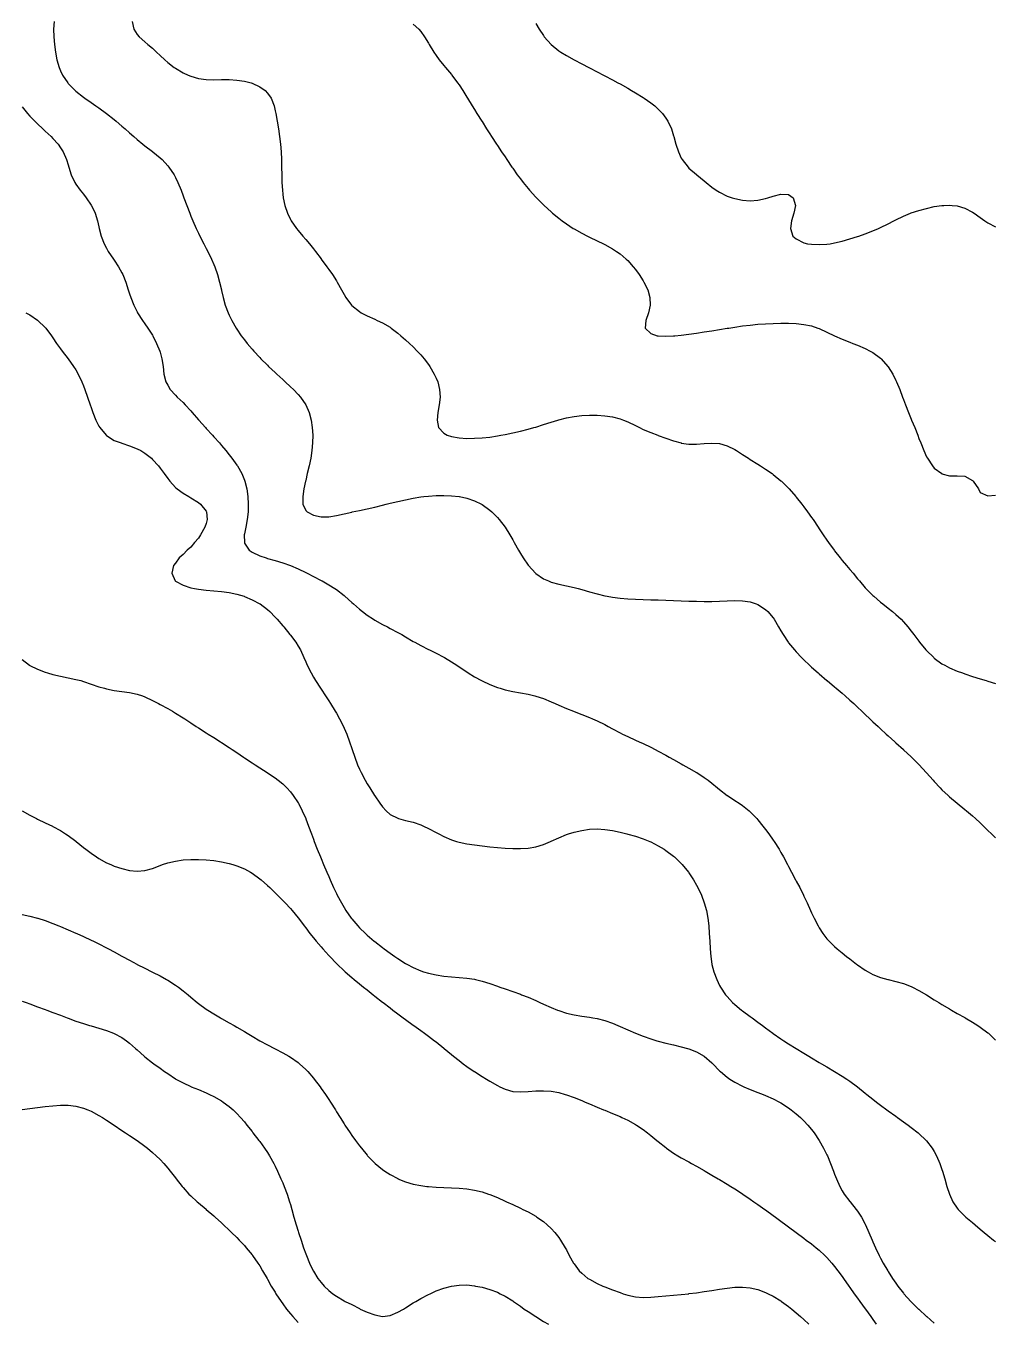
# Model space of a CAD drawing. Header units: inches. Extents: x 2679276 to 2679656, y 1246784 to 1247152.
# Drawn here: x 2679395.5 to 2679458.7, y 1246974.4 to 1247059 of the extents above; entities that cross this region are included whole.
import ezdxf

# ---------------------------------------------------------------- set-up
doc = ezdxf.new("R2010")
doc.units = ezdxf.units.IN
doc.header["$MEASUREMENT"] = 0
for name, color, linetype in [('441', 7, 'Continuous'), ('442', 7, 'Continuous'), ('443', 7, 'Continuous'), ('444', 7, 'Continuous'), ('445', 7, 'Continuous'), ('446', 7, 'Continuous'), ('447', 7, 'Continuous'), ('448', 7, 'Continuous'), ('449', 7, 'Continuous'), ('450', 7, 'Continuous'), ('451', 7, 'Continuous')]:
    doc.layers.add(name, color=color, linetype=linetype)

msp = doc.modelspace()

# ---------------------------------------------------------------- linework, layer by layer
at = {"layer": '441', "elevation": 441}
msp.add_lwpolyline([(2679428.75, 1247059.125), (2679428.976, 1247058.75), (2679429.25, 1247058.329), (2679429.312, 1247058.25), (2679429.749, 1247057.75), (2679429.75, 1247057.748), (2679430.25, 1247057.337), (2679430.381, 1247057.25), (2679430.75, 1247057.023), (2679431.25, 1247056.753), (2679431.256, 1247056.75), (2679431.75, 1247056.493), (2679432.224, 1247056.25), (2679432.25, 1247056.236), (2679432.75, 1247055.974), (2679433.18, 1247055.75), (2679433.25, 1247055.712), (2679433.75, 1247055.444), (2679434.111, 1247055.25), (2679434.25, 1247055.172), (2679434.75, 1247054.891), (2679435, 1247054.75), (2679435.25, 1247054.6), (2679435.75, 1247054.294), (2679435.82, 1247054.25), (2679436.25, 1247053.948), (2679436.512, 1247053.75), (2679436.75, 1247053.533), (2679437.027, 1247053.25), (2679437.25, 1247052.943), (2679437.376, 1247052.75), (2679437.603, 1247052.25), (2679437.75, 1247051.785), (2679437.761, 1247051.75), (2679437.898, 1247051.25), (2679438.059, 1247050.75), (2679438.25, 1247050.326), (2679438.295, 1247050.25), (2679438.688, 1247049.75), (2679438.75, 1247049.685), (2679439.25, 1247049.264), (2679439.269, 1247049.25), (2679439.75, 1247048.846), (2679439.872, 1247048.75), (2679440.25, 1247048.439), (2679440.518, 1247048.25), (2679440.75, 1247048.109), (2679441.25, 1247047.864), (2679441.564, 1247047.75), (2679441.75, 1247047.693), (2679442.25, 1247047.59), (2679442.75, 1247047.55), (2679443.25, 1247047.589), (2679443.75, 1247047.707), (2679443.896, 1247047.75), (2679444.25, 1247047.858), (2679444.75, 1247047.981), (2679445.25, 1247047.962), (2679445.538, 1247047.75), (2679445.693, 1247047.25), (2679445.592, 1247046.75), (2679445.441, 1247046.25), (2679445.377, 1247045.75), (2679445.523, 1247045.25), (2679445.75, 1247045.073), (2679446.25, 1247044.814), (2679446.48, 1247044.75), (2679446.75, 1247044.711), (2679447.25, 1247044.693), (2679447.75, 1247044.722), (2679447.953, 1247044.75), (2679448.25, 1247044.802), (2679448.75, 1247044.924), (2679449.25, 1247045.065), (2679449.75, 1247045.22), (2679449.837, 1247045.25), (2679450.25, 1247045.403), (2679450.75, 1247045.595), (2679451.115, 1247045.75), (2679451.25, 1247045.811), (2679451.75, 1247046.057), (2679452.119, 1247046.25), (2679452.25, 1247046.316), (2679452.75, 1247046.555), (2679453.207, 1247046.75), (2679453.25, 1247046.766), (2679453.75, 1247046.923), (2679454.25, 1247047.058), (2679454.75, 1247047.17), (2679455.25, 1247047.245), (2679455.382, 1247047.25), (2679455.75, 1247047.263), (2679455.919, 1247047.25), (2679456.25, 1247047.214), (2679456.75, 1247047.066), (2679457.25, 1247046.811), (2679457.348, 1247046.75), (2679457.75, 1247046.455), (2679458.057, 1247046.25), (2679458.25, 1247046.118), (2679458.75, 1247045.858)], dxfattribs=at)
at = {"layer": '442', "elevation": 442}
msp.add_lwpolyline([(2679420.75, 1247059.082), (2679421.123, 1247058.75), (2679421.25, 1247058.603), (2679421.498, 1247058.25), (2679421.75, 1247057.837), (2679421.798, 1247057.75), (2679422.093, 1247057.25), (2679422.25, 1247057.026), (2679422.441, 1247056.75), (2679422.75, 1247056.382), (2679422.854, 1247056.25), (2679423.25, 1247055.788), (2679423.279, 1247055.75), (2679423.654, 1247055.25), (2679423.75, 1247055.114), (2679423.984, 1247054.75), (2679424.25, 1247054.321), (2679424.292, 1247054.25), (2679424.595, 1247053.75), (2679424.75, 1247053.506), (2679424.908, 1247053.25), (2679425.229, 1247052.75), (2679425.25, 1247052.717), (2679425.544, 1247052.25), (2679425.75, 1247051.929), (2679425.864, 1247051.75), (2679426.187, 1247051.25), (2679426.25, 1247051.156), (2679426.52, 1247050.75), (2679426.75, 1247050.409), (2679426.858, 1247050.25), (2679427.2, 1247049.75), (2679427.25, 1247049.678), (2679427.55, 1247049.25), (2679427.75, 1247048.98), (2679427.923, 1247048.75), (2679428.25, 1247048.351), (2679428.335, 1247048.25), (2679428.75, 1247047.797), (2679428.794, 1247047.75), (2679429.25, 1247047.296), (2679429.298, 1247047.25), (2679429.75, 1247046.834), (2679429.846, 1247046.75), (2679430.25, 1247046.414), (2679430.465, 1247046.25), (2679430.75, 1247046.042), (2679431.202, 1247045.75), (2679431.25, 1247045.72), (2679431.75, 1247045.437), (2679432.125, 1247045.25), (2679432.25, 1247045.187), (2679432.75, 1247044.95), (2679433.171, 1247044.75), (2679433.25, 1247044.71), (2679433.75, 1247044.428), (2679434.03, 1247044.25), (2679434.25, 1247044.087), (2679434.648, 1247043.75), (2679434.75, 1247043.647), (2679435.11, 1247043.25), (2679435.25, 1247043.068), (2679435.489, 1247042.75), (2679435.75, 1247042.34), (2679435.808, 1247042.25), (2679436.055, 1247041.75), (2679436.202, 1247041.25), (2679436.214, 1247040.75), (2679436.099, 1247040.25), (2679435.945, 1247039.75), (2679435.901, 1247039.25), (2679436.25, 1247038.89), (2679436.668, 1247038.75), (2679436.75, 1247038.738), (2679437.25, 1247038.722), (2679437.75, 1247038.743), (2679437.824, 1247038.75), (2679438.25, 1247038.794), (2679438.75, 1247038.857), (2679439.25, 1247038.925), (2679439.75, 1247038.995), (2679440.25, 1247039.069), (2679440.75, 1247039.149), (2679441.25, 1247039.232), (2679441.358, 1247039.25), (2679441.75, 1247039.311), (2679442.25, 1247039.383), (2679442.75, 1247039.447), (2679443.25, 1247039.496), (2679443.75, 1247039.529), (2679444.25, 1247039.55), (2679444.75, 1247039.56), (2679445.25, 1247039.559), (2679445.75, 1247039.543), (2679446.25, 1247039.491), (2679446.75, 1247039.387), (2679447.148, 1247039.25), (2679447.25, 1247039.213), (2679447.75, 1247038.986), (2679448.239, 1247038.75), (2679448.25, 1247038.745), (2679448.75, 1247038.525), (2679449.25, 1247038.323), (2679449.437, 1247038.25), (2679449.75, 1247038.126), (2679450.25, 1247037.911), (2679450.574, 1247037.75), (2679450.75, 1247037.647), (2679451.25, 1247037.284), (2679451.289, 1247037.25), (2679451.732, 1247036.75), (2679451.75, 1247036.724), (2679452.043, 1247036.25), (2679452.25, 1247035.828), (2679452.288, 1247035.75), (2679452.497, 1247035.25), (2679452.688, 1247034.75), (2679452.75, 1247034.581), (2679452.881, 1247034.25), (2679453.075, 1247033.75), (2679453.25, 1247033.307), (2679453.273, 1247033.25), (2679453.475, 1247032.75), (2679453.672, 1247032.25), (2679453.75, 1247032.048), (2679453.869, 1247031.75), (2679454.073, 1247031.25), (2679454.25, 1247030.856), (2679454.313, 1247030.75), (2679454.647, 1247030.25), (2679454.75, 1247030.106), (2679455.243, 1247029.75), (2679455.25, 1247029.744), (2679455.75, 1247029.611), (2679456.25, 1247029.616), (2679456.75, 1247029.592), (2679457.25, 1247029.293), (2679457.292, 1247029.25), (2679457.632, 1247028.75), (2679457.75, 1247028.527), (2679458.25, 1247028.292), (2679458.75, 1247028.354)], dxfattribs=at)
at = {"layer": '443', "elevation": 443}
msp.add_lwpolyline([(2679402.41, 1247059.25), (2679402.531, 1247058.75), (2679402.75, 1247058.411), (2679402.883, 1247058.25), (2679403.25, 1247057.93), (2679403.446, 1247057.75), (2679403.75, 1247057.501), (2679404.003, 1247057.25), (2679404.25, 1247057.035), (2679404.541, 1247056.75), (2679404.75, 1247056.582), (2679405.169, 1247056.25), (2679405.25, 1247056.197), (2679405.75, 1247055.901), (2679406.076, 1247055.75), (2679406.25, 1247055.677), (2679406.75, 1247055.532), (2679407.25, 1247055.463), (2679407.75, 1247055.45), (2679408.25, 1247055.457), (2679408.75, 1247055.457), (2679409.25, 1247055.428), (2679409.75, 1247055.356), (2679410.182, 1247055.25), (2679410.25, 1247055.227), (2679410.75, 1247054.981), (2679411.096, 1247054.75), (2679411.25, 1247054.563), (2679411.49, 1247054.25), (2679411.683, 1247053.75), (2679411.75, 1247053.429), (2679411.79, 1247053.25), (2679411.88, 1247052.75), (2679411.966, 1247052.25), (2679412.04, 1247051.75), (2679412.097, 1247051.25), (2679412.135, 1247050.75), (2679412.156, 1247050.25), (2679412.168, 1247049.75), (2679412.178, 1247049.25), (2679412.192, 1247048.75), (2679412.219, 1247048.25), (2679412.25, 1247047.976), (2679412.275, 1247047.75), (2679412.377, 1247047.25), (2679412.546, 1247046.75), (2679412.75, 1247046.339), (2679412.799, 1247046.25), (2679413.147, 1247045.75), (2679413.25, 1247045.619), (2679413.561, 1247045.25), (2679413.75, 1247045.024), (2679413.985, 1247044.75), (2679414.25, 1247044.414), (2679414.383, 1247044.25), (2679414.75, 1247043.761), (2679414.759, 1247043.75), (2679415.132, 1247043.25), (2679415.25, 1247043.075), (2679415.487, 1247042.75), (2679415.75, 1247042.327), (2679415.799, 1247042.25), (2679416.081, 1247041.75), (2679416.25, 1247041.443), (2679416.363, 1247041.25), (2679416.73, 1247040.75), (2679416.75, 1247040.729), (2679417.25, 1247040.319), (2679417.354, 1247040.25), (2679417.75, 1247040.056), (2679418.25, 1247039.831), (2679418.404, 1247039.75), (2679418.75, 1247039.598), (2679419.25, 1247039.296), (2679419.308, 1247039.25), (2679419.75, 1247038.923), (2679419.948, 1247038.75), (2679420.25, 1247038.49), (2679420.51, 1247038.25), (2679420.75, 1247038.015), (2679421.02, 1247037.75), (2679421.25, 1247037.492), (2679421.467, 1247037.25), (2679421.75, 1247036.865), (2679421.835, 1247036.75), (2679422.133, 1247036.25), (2679422.25, 1247035.984), (2679422.353, 1247035.75), (2679422.482, 1247035.25), (2679422.509, 1247034.75), (2679422.454, 1247034.25), (2679422.369, 1247033.75), (2679422.317, 1247033.25), (2679422.41, 1247032.75), (2679422.75, 1247032.39), (2679422.982, 1247032.25), (2679423.25, 1247032.169), (2679423.75, 1247032.084), (2679424.25, 1247032.053), (2679424.75, 1247032.056), (2679425.25, 1247032.087), (2679425.75, 1247032.14), (2679426.25, 1247032.211), (2679426.476, 1247032.25), (2679426.75, 1247032.301), (2679427.25, 1247032.404), (2679427.75, 1247032.518), (2679428.25, 1247032.645), (2679428.624, 1247032.75), (2679428.75, 1247032.79), (2679429.25, 1247032.95), (2679429.75, 1247033.111), (2679430.203, 1247033.25), (2679430.25, 1247033.264), (2679430.75, 1247033.392), (2679431.25, 1247033.486), (2679431.75, 1247033.544), (2679432.25, 1247033.57), (2679432.75, 1247033.566), (2679433.25, 1247033.529), (2679433.75, 1247033.452), (2679434.25, 1247033.325), (2679434.469, 1247033.25), (2679434.75, 1247033.129), (2679435.25, 1247032.884), (2679435.525, 1247032.75), (2679435.75, 1247032.641), (2679436.25, 1247032.428), (2679436.718, 1247032.25), (2679436.75, 1247032.239), (2679437.25, 1247032.064), (2679437.75, 1247031.892), (2679438.24, 1247031.75), (2679438.25, 1247031.747), (2679438.75, 1247031.668), (2679439.25, 1247031.667), (2679439.75, 1247031.717), (2679440.25, 1247031.749), (2679440.75, 1247031.713), (2679441.25, 1247031.567), (2679441.75, 1247031.318), (2679441.856, 1247031.25), (2679442.25, 1247031.009), (2679442.641, 1247030.75), (2679442.75, 1247030.683), (2679443.25, 1247030.366), (2679443.426, 1247030.25), (2679443.75, 1247030.044), (2679444.173, 1247029.75), (2679444.25, 1247029.695), (2679444.75, 1247029.291), (2679444.794, 1247029.25), (2679445.25, 1247028.797), (2679445.293, 1247028.75), (2679445.723, 1247028.25), (2679445.75, 1247028.217), (2679446.117, 1247027.75), (2679446.25, 1247027.581), (2679446.491, 1247027.25), (2679446.75, 1247026.898), (2679446.847, 1247026.75), (2679447.184, 1247026.25), (2679447.25, 1247026.155), (2679447.51, 1247025.75), (2679447.75, 1247025.401), (2679447.852, 1247025.25), (2679448.217, 1247024.75), (2679448.25, 1247024.707), (2679448.614, 1247024.25), (2679448.75, 1247024.087), (2679449.036, 1247023.75), (2679449.25, 1247023.497), (2679449.459, 1247023.25), (2679449.75, 1247022.89), (2679449.871, 1247022.75), (2679450.25, 1247022.3), (2679450.298, 1247022.25), (2679450.75, 1247021.792), (2679450.8, 1247021.75), (2679451.25, 1247021.365), (2679451.405, 1247021.25), (2679451.75, 1247020.97), (2679452.036, 1247020.75), (2679452.25, 1247020.559), (2679452.585, 1247020.25), (2679452.75, 1247020.077), (2679453.033, 1247019.75), (2679453.25, 1247019.479), (2679453.423, 1247019.25), (2679453.75, 1247018.812), (2679453.799, 1247018.75), (2679454.209, 1247018.25), (2679454.25, 1247018.202), (2679454.715, 1247017.75), (2679454.75, 1247017.716), (2679455.25, 1247017.352), (2679455.449, 1247017.25), (2679455.75, 1247017.079), (2679456.25, 1247016.867), (2679456.592, 1247016.75), (2679456.75, 1247016.688), (2679457.25, 1247016.516), (2679457.75, 1247016.36), (2679458.133, 1247016.25), (2679458.25, 1247016.212), (2679458.75, 1247016.064)], dxfattribs=at)
at = {"layer": '444', "elevation": 444}
msp.add_lwpolyline([(2679397.322, 1247059.25), (2679397.298, 1247058.75), (2679397.307, 1247058.25), (2679397.346, 1247057.75), (2679397.414, 1247057.25), (2679397.515, 1247056.75), (2679397.662, 1247056.25), (2679397.75, 1247056.037), (2679397.885, 1247055.75), (2679398.213, 1247055.25), (2679398.25, 1247055.206), (2679398.692, 1247054.75), (2679398.75, 1247054.699), (2679399.25, 1247054.305), (2679399.328, 1247054.25), (2679399.75, 1247053.958), (2679400.057, 1247053.75), (2679400.25, 1247053.616), (2679400.75, 1247053.254), (2679400.756, 1247053.25), (2679401.25, 1247052.858), (2679401.379, 1247052.75), (2679401.75, 1247052.428), (2679401.954, 1247052.25), (2679402.25, 1247051.983), (2679402.521, 1247051.75), (2679402.75, 1247051.55), (2679403.125, 1247051.25), (2679403.25, 1247051.148), (2679403.75, 1247050.769), (2679403.775, 1247050.75), (2679404.25, 1247050.358), (2679404.367, 1247050.25), (2679404.75, 1247049.838), (2679404.82, 1247049.75), (2679405.151, 1247049.25), (2679405.25, 1247049.065), (2679405.405, 1247048.75), (2679405.613, 1247048.25), (2679405.75, 1247047.883), (2679405.8, 1247047.75), (2679405.981, 1247047.25), (2679406.172, 1247046.75), (2679406.25, 1247046.557), (2679406.378, 1247046.25), (2679406.601, 1247045.75), (2679406.75, 1247045.436), (2679406.84, 1247045.25), (2679407.092, 1247044.75), (2679407.25, 1247044.444), (2679407.35, 1247044.25), (2679407.597, 1247043.75), (2679407.75, 1247043.406), (2679407.818, 1247043.25), (2679407.994, 1247042.75), (2679408.126, 1247042.25), (2679408.238, 1247041.75), (2679408.25, 1247041.697), (2679408.349, 1247041.25), (2679408.49, 1247040.75), (2679408.678, 1247040.25), (2679408.75, 1247040.1), (2679408.914, 1247039.75), (2679409.206, 1247039.25), (2679409.25, 1247039.186), (2679409.542, 1247038.75), (2679409.75, 1247038.477), (2679409.924, 1247038.25), (2679410.25, 1247037.862), (2679410.348, 1247037.75), (2679410.75, 1247037.317), (2679410.815, 1247037.25), (2679411.25, 1247036.819), (2679411.322, 1247036.75), (2679411.75, 1247036.346), (2679411.858, 1247036.25), (2679412.25, 1247035.884), (2679412.405, 1247035.75), (2679412.75, 1247035.416), (2679412.939, 1247035.25), (2679413.25, 1247034.91), (2679413.404, 1247034.75), (2679413.743, 1247034.25), (2679413.75, 1247034.235), (2679413.964, 1247033.75), (2679414.093, 1247033.25), (2679414.167, 1247032.75), (2679414.201, 1247032.25), (2679414.196, 1247031.75), (2679414.151, 1247031.25), (2679414.067, 1247030.75), (2679413.961, 1247030.25), (2679413.849, 1247029.75), (2679413.75, 1247029.308), (2679413.738, 1247029.25), (2679413.631, 1247028.75), (2679413.546, 1247028.25), (2679413.557, 1247027.75), (2679413.75, 1247027.35), (2679413.836, 1247027.25), (2679414.25, 1247027.037), (2679414.75, 1247026.93), (2679415.25, 1247026.94), (2679415.75, 1247027.02), (2679416.25, 1247027.128), (2679416.75, 1247027.245), (2679416.769, 1247027.25), (2679417.25, 1247027.349), (2679417.75, 1247027.455), (2679418.25, 1247027.568), (2679418.75, 1247027.691), (2679418.984, 1247027.75), (2679419.25, 1247027.815), (2679419.75, 1247027.935), (2679420.25, 1247028.046), (2679420.75, 1247028.146), (2679421.25, 1247028.227), (2679421.443, 1247028.25), (2679421.75, 1247028.284), (2679422.25, 1247028.316), (2679422.75, 1247028.324), (2679423.25, 1247028.306), (2679423.75, 1247028.255), (2679423.776, 1247028.25), (2679424.25, 1247028.15), (2679424.75, 1247027.983), (2679425.218, 1247027.75), (2679425.25, 1247027.732), (2679425.75, 1247027.367), (2679425.886, 1247027.25), (2679426.25, 1247026.884), (2679426.371, 1247026.75), (2679426.749, 1247026.25), (2679426.75, 1247026.248), (2679427.067, 1247025.75), (2679427.25, 1247025.428), (2679427.354, 1247025.25), (2679427.633, 1247024.75), (2679427.75, 1247024.542), (2679427.935, 1247024.25), (2679428.25, 1247023.787), (2679428.281, 1247023.75), (2679428.743, 1247023.25), (2679428.75, 1247023.243), (2679429.25, 1247022.893), (2679429.574, 1247022.75), (2679429.75, 1247022.677), (2679430.25, 1247022.539), (2679430.75, 1247022.431), (2679431.25, 1247022.319), (2679431.513, 1247022.25), (2679431.75, 1247022.186), (2679432.25, 1247022.042), (2679432.75, 1247021.899), (2679433.25, 1247021.777), (2679433.403, 1247021.75), (2679433.75, 1247021.686), (2679434.25, 1247021.622), (2679434.75, 1247021.581), (2679435.25, 1247021.555), (2679435.75, 1247021.537), (2679436.25, 1247021.525), (2679436.75, 1247021.514), (2679437.25, 1247021.499), (2679437.75, 1247021.48), (2679438.25, 1247021.458), (2679438.75, 1247021.438), (2679439.25, 1247021.421), (2679439.75, 1247021.411), (2679440.25, 1247021.41), (2679440.75, 1247021.421), (2679441.25, 1247021.445), (2679441.75, 1247021.467), (2679442.25, 1247021.457), (2679442.75, 1247021.384), (2679443.144, 1247021.25), (2679443.25, 1247021.213), (2679443.75, 1247020.894), (2679443.896, 1247020.75), (2679444.25, 1247020.334), (2679444.301, 1247020.25), (2679444.594, 1247019.75), (2679444.75, 1247019.502), (2679444.885, 1247019.25), (2679445.226, 1247018.75), (2679445.25, 1247018.722), (2679445.632, 1247018.25), (2679445.75, 1247018.126), (2679446.098, 1247017.75), (2679446.25, 1247017.605), (2679446.612, 1247017.25), (2679446.75, 1247017.13), (2679447.173, 1247016.75), (2679447.25, 1247016.687), (2679447.75, 1247016.264), (2679447.766, 1247016.25), (2679448.25, 1247015.847), (2679448.362, 1247015.75), (2679448.75, 1247015.42), (2679448.942, 1247015.25), (2679449.25, 1247014.976), (2679449.496, 1247014.75), (2679449.75, 1247014.515), (2679450.029, 1247014.25), (2679450.25, 1247014.042), (2679450.556, 1247013.75), (2679450.75, 1247013.568), (2679451.086, 1247013.25), (2679451.25, 1247013.099), (2679451.626, 1247012.75), (2679451.75, 1247012.639), (2679452.181, 1247012.25), (2679452.25, 1247012.188), (2679452.739, 1247011.75), (2679452.75, 1247011.74), (2679453.25, 1247011.277), (2679453.278, 1247011.25), (2679453.75, 1247010.774), (2679453.774, 1247010.75), (2679454.23, 1247010.25), (2679454.25, 1247010.227), (2679454.674, 1247009.75), (2679454.75, 1247009.659), (2679455.139, 1247009.25), (2679455.25, 1247009.128), (2679455.66, 1247008.75), (2679455.75, 1247008.664), (2679456.249, 1247008.25), (2679456.25, 1247008.249), (2679456.75, 1247007.841), (2679456.864, 1247007.75), (2679457.25, 1247007.417), (2679457.444, 1247007.25), (2679457.75, 1247006.959), (2679457.975, 1247006.75), (2679458.25, 1247006.475), (2679458.487, 1247006.25), (2679458.75, 1247005.996)], dxfattribs=at)
at = {"layer": '445', "elevation": 445}
msp.add_lwpolyline([(2679395.25, 1247053.682), (2679395.597, 1247053.25), (2679395.75, 1247053.074), (2679396.065, 1247052.75), (2679396.25, 1247052.564), (2679396.592, 1247052.25), (2679396.75, 1247052.096), (2679397.125, 1247051.75), (2679397.25, 1247051.614), (2679397.589, 1247051.25), (2679397.75, 1247051.01), (2679397.929, 1247050.75), (2679398.146, 1247050.25), (2679398.25, 1247049.898), (2679398.297, 1247049.75), (2679398.446, 1247049.25), (2679398.679, 1247048.75), (2679398.75, 1247048.643), (2679399.031, 1247048.25), (2679399.25, 1247047.975), (2679399.425, 1247047.75), (2679399.75, 1247047.276), (2679399.766, 1247047.25), (2679399.998, 1247046.75), (2679400.153, 1247046.25), (2679400.25, 1247045.846), (2679400.273, 1247045.75), (2679400.404, 1247045.25), (2679400.593, 1247044.75), (2679400.75, 1247044.451), (2679400.864, 1247044.25), (2679401.195, 1247043.75), (2679401.25, 1247043.669), (2679401.528, 1247043.25), (2679401.75, 1247042.852), (2679401.803, 1247042.75), (2679402.001, 1247042.25), (2679402.165, 1247041.75), (2679402.25, 1247041.484), (2679402.324, 1247041.25), (2679402.519, 1247040.75), (2679402.75, 1247040.3), (2679402.778, 1247040.25), (2679403.1, 1247039.75), (2679403.25, 1247039.531), (2679403.449, 1247039.25), (2679403.75, 1247038.789), (2679403.773, 1247038.75), (2679404.018, 1247038.25), (2679404.225, 1247037.75), (2679404.25, 1247037.666), (2679404.36, 1247037.25), (2679404.437, 1247036.75), (2679404.493, 1247036.25), (2679404.621, 1247035.75), (2679404.75, 1247035.526), (2679404.9, 1247035.25), (2679405.25, 1247034.874), (2679405.355, 1247034.75), (2679405.75, 1247034.383), (2679405.871, 1247034.25), (2679406.25, 1247033.856), (2679406.338, 1247033.75), (2679406.75, 1247033.265), (2679406.762, 1247033.25), (2679407.2, 1247032.75), (2679407.25, 1247032.697), (2679407.661, 1247032.25), (2679407.75, 1247032.156), (2679408.109, 1247031.75), (2679408.25, 1247031.592), (2679408.529, 1247031.25), (2679408.75, 1247030.987), (2679408.925, 1247030.75), (2679409.25, 1247030.308), (2679409.286, 1247030.25), (2679409.567, 1247029.75), (2679409.75, 1247029.325), (2679409.777, 1247029.25), (2679409.906, 1247028.75), (2679409.974, 1247028.25), (2679409.997, 1247027.75), (2679409.981, 1247027.25), (2679409.923, 1247026.75), (2679409.829, 1247026.25), (2679409.75, 1247025.818), (2679409.737, 1247025.75), (2679409.739, 1247025.25), (2679409.75, 1247025.225), (2679410.064, 1247024.75), (2679410.25, 1247024.628), (2679410.75, 1247024.396), (2679411.164, 1247024.25), (2679411.25, 1247024.224), (2679411.75, 1247024.08), (2679412.25, 1247023.926), (2679412.746, 1247023.75), (2679412.75, 1247023.749), (2679413.25, 1247023.536), (2679413.75, 1247023.296), (2679413.842, 1247023.25), (2679414.25, 1247023.042), (2679414.75, 1247022.782), (2679414.811, 1247022.75), (2679415.25, 1247022.504), (2679415.654, 1247022.25), (2679415.75, 1247022.183), (2679416.25, 1247021.797), (2679416.306, 1247021.75), (2679416.75, 1247021.351), (2679416.859, 1247021.25), (2679417.25, 1247020.906), (2679417.438, 1247020.75), (2679417.75, 1247020.519), (2679418.159, 1247020.25), (2679418.25, 1247020.194), (2679418.75, 1247019.918), (2679419.075, 1247019.75), (2679419.25, 1247019.655), (2679419.75, 1247019.388), (2679420.006, 1247019.25), (2679420.25, 1247019.1), (2679420.75, 1247018.809), (2679420.865, 1247018.75), (2679421.25, 1247018.532), (2679421.75, 1247018.286), (2679421.83, 1247018.25), (2679422.25, 1247018.037), (2679422.75, 1247017.78), (2679422.808, 1247017.75), (2679423.25, 1247017.477), (2679423.614, 1247017.25), (2679423.75, 1247017.149), (2679424.25, 1247016.811), (2679424.352, 1247016.75), (2679424.75, 1247016.493), (2679425.203, 1247016.25), (2679425.25, 1247016.224), (2679425.75, 1247015.994), (2679426.25, 1247015.807), (2679426.434, 1247015.75), (2679426.75, 1247015.656), (2679427.25, 1247015.541), (2679427.75, 1247015.448), (2679428.25, 1247015.354), (2679428.682, 1247015.25), (2679428.75, 1247015.235), (2679429.25, 1247015.072), (2679429.75, 1247014.87), (2679430.013, 1247014.75), (2679430.25, 1247014.651), (2679430.75, 1247014.437), (2679431.207, 1247014.25), (2679431.25, 1247014.234), (2679431.75, 1247014.042), (2679432.25, 1247013.842), (2679432.458, 1247013.75), (2679432.75, 1247013.623), (2679433.25, 1247013.376), (2679433.479, 1247013.25), (2679433.75, 1247013.108), (2679434.25, 1247012.84), (2679434.421, 1247012.75), (2679434.75, 1247012.592), (2679435.25, 1247012.362), (2679435.495, 1247012.25), (2679435.75, 1247012.137), (2679436.25, 1247011.905), (2679436.553, 1247011.75), (2679436.75, 1247011.65), (2679437.25, 1247011.375), (2679437.463, 1247011.25), (2679437.75, 1247011.092), (2679438.25, 1247010.812), (2679438.358, 1247010.75), (2679438.75, 1247010.542), (2679439.25, 1247010.252), (2679439.254, 1247010.25), (2679439.75, 1247009.929), (2679439.991, 1247009.75), (2679440.25, 1247009.546), (2679440.61, 1247009.25), (2679440.75, 1247009.134), (2679441.25, 1247008.757), (2679441.26, 1247008.75), (2679441.75, 1247008.433), (2679442.028, 1247008.25), (2679442.25, 1247008.094), (2679442.679, 1247007.75), (2679442.75, 1247007.686), (2679443.169, 1247007.25), (2679443.25, 1247007.158), (2679443.578, 1247006.75), (2679443.75, 1247006.526), (2679443.956, 1247006.25), (2679444.25, 1247005.829), (2679444.306, 1247005.75), (2679444.629, 1247005.25), (2679444.75, 1247005.038), (2679444.921, 1247004.75), (2679445.184, 1247004.25), (2679445.25, 1247004.118), (2679445.449, 1247003.75), (2679445.707, 1247003.25), (2679445.75, 1247003.166), (2679445.973, 1247002.75), (2679446.22, 1247002.25), (2679446.25, 1247002.186), (2679446.458, 1247001.75), (2679446.682, 1247001.25), (2679446.75, 1247001.1), (2679446.918, 1247000.75), (2679447.176, 1247000.25), (2679447.25, 1247000.12), (2679447.491, 1246999.75), (2679447.75, 1246999.41), (2679447.888, 1246999.25), (2679448.25, 1246998.898), (2679448.411, 1246998.75), (2679448.75, 1246998.482), (2679449.034, 1246998.25), (2679449.25, 1246998.089), (2679449.69, 1246997.75), (2679449.75, 1246997.706), (2679450.25, 1246997.361), (2679450.441, 1246997.25), (2679450.75, 1246997.079), (2679451.25, 1246996.88), (2679451.725, 1246996.75), (2679451.75, 1246996.743), (2679452.25, 1246996.62), (2679452.75, 1246996.481), (2679453.25, 1246996.295), (2679453.342, 1246996.25), (2679453.75, 1246996.039), (2679454.245, 1246995.75), (2679454.25, 1246995.747), (2679454.75, 1246995.429), (2679455.043, 1246995.25), (2679455.25, 1246995.119), (2679455.75, 1246994.823), (2679455.877, 1246994.75), (2679456.25, 1246994.536), (2679456.75, 1246994.261), (2679456.77, 1246994.25), (2679457.25, 1246993.969), (2679457.605, 1246993.75), (2679457.75, 1246993.648), (2679458.25, 1246993.275), (2679458.282, 1246993.25), (2679458.75, 1246992.792)], dxfattribs=at)
at = {"layer": '446', "elevation": 446}
msp.add_lwpolyline([(2679395.488, 1247040.25), (2679395.75, 1247040.109), (2679396.25, 1247039.772), (2679396.276, 1247039.75), (2679396.75, 1247039.285), (2679396.778, 1247039.25), (2679397.15, 1247038.75), (2679397.25, 1247038.61), (2679397.494, 1247038.25), (2679397.75, 1247037.901), (2679397.86, 1247037.75), (2679398.245, 1247037.25), (2679398.25, 1247037.244), (2679398.599, 1247036.75), (2679398.75, 1247036.513), (2679398.896, 1247036.25), (2679399.135, 1247035.75), (2679399.25, 1247035.483), (2679399.338, 1247035.25), (2679399.514, 1247034.75), (2679399.687, 1247034.25), (2679399.75, 1247034.071), (2679399.86, 1247033.75), (2679400.053, 1247033.25), (2679400.25, 1247032.851), (2679400.312, 1247032.75), (2679400.731, 1247032.25), (2679400.75, 1247032.232), (2679401.25, 1247031.922), (2679401.71, 1247031.75), (2679401.75, 1247031.735), (2679402.25, 1247031.572), (2679402.75, 1247031.379), (2679402.996, 1247031.25), (2679403.25, 1247031.093), (2679403.674, 1247030.75), (2679403.75, 1247030.677), (2679404.133, 1247030.25), (2679404.25, 1247030.1), (2679404.512, 1247029.75), (2679404.75, 1247029.425), (2679404.887, 1247029.25), (2679405.25, 1247028.854), (2679405.365, 1247028.75), (2679405.75, 1247028.466), (2679406.109, 1247028.25), (2679406.25, 1247028.168), (2679406.75, 1247027.86), (2679406.888, 1247027.75), (2679407.25, 1247027.296), (2679407.274, 1247027.25), (2679407.319, 1247026.75), (2679407.25, 1247026.494), (2679407.166, 1247026.25), (2679406.883, 1247025.75), (2679406.75, 1247025.535), (2679406.491, 1247025.25), (2679406.25, 1247024.963), (2679406.001, 1247024.75), (2679405.75, 1247024.484), (2679405.489, 1247024.25), (2679405.25, 1247023.919), (2679405.125, 1247023.75), (2679404.998, 1247023.25), (2679405.231, 1247022.75), (2679405.25, 1247022.736), (2679405.75, 1247022.466), (2679406.25, 1247022.302), (2679406.492, 1247022.25), (2679406.75, 1247022.211), (2679407.25, 1247022.156), (2679407.75, 1247022.111), (2679408.25, 1247022.061), (2679408.75, 1247021.989), (2679409.25, 1247021.885), (2679409.723, 1247021.75), (2679409.75, 1247021.74), (2679410.25, 1247021.522), (2679410.75, 1247021.265), (2679410.775, 1247021.25), (2679411.25, 1247020.883), (2679411.412, 1247020.75), (2679411.75, 1247020.39), (2679411.886, 1247020.25), (2679412.25, 1247019.813), (2679412.308, 1247019.75), (2679412.716, 1247019.25), (2679412.75, 1247019.203), (2679413.095, 1247018.75), (2679413.25, 1247018.496), (2679413.396, 1247018.25), (2679413.631, 1247017.75), (2679413.75, 1247017.478), (2679413.845, 1247017.25), (2679414.089, 1247016.75), (2679414.25, 1247016.478), (2679414.383, 1247016.25), (2679414.71, 1247015.75), (2679414.75, 1247015.692), (2679415.045, 1247015.25), (2679415.25, 1247014.938), (2679415.367, 1247014.75), (2679415.67, 1247014.25), (2679415.75, 1247014.113), (2679415.953, 1247013.75), (2679416.207, 1247013.25), (2679416.25, 1247013.155), (2679416.425, 1247012.75), (2679416.608, 1247012.25), (2679416.75, 1247011.813), (2679416.771, 1247011.75), (2679416.942, 1247011.25), (2679417.131, 1247010.75), (2679417.25, 1247010.469), (2679417.359, 1247010.25), (2679417.626, 1247009.75), (2679417.75, 1247009.519), (2679417.928, 1247009.25), (2679418.236, 1247008.75), (2679418.25, 1247008.724), (2679418.583, 1247008.25), (2679418.75, 1247008.002), (2679418.999, 1247007.75), (2679419.25, 1247007.52), (2679419.75, 1247007.266), (2679419.8, 1247007.25), (2679420.25, 1247007.126), (2679420.75, 1247007.004), (2679421.25, 1247006.837), (2679421.439, 1247006.75), (2679421.75, 1247006.606), (2679422.25, 1247006.34), (2679422.421, 1247006.25), (2679422.75, 1247006.073), (2679423.25, 1247005.853), (2679423.587, 1247005.75), (2679423.75, 1247005.7), (2679424.25, 1247005.597), (2679424.75, 1247005.524), (2679425.25, 1247005.464), (2679425.75, 1247005.409), (2679426.25, 1247005.361), (2679426.75, 1247005.323), (2679427.25, 1247005.297), (2679427.75, 1247005.292), (2679428.25, 1247005.32), (2679428.75, 1247005.402), (2679429.25, 1247005.553), (2679429.713, 1247005.75), (2679429.75, 1247005.766), (2679430.25, 1247005.996), (2679430.75, 1247006.203), (2679430.879, 1247006.25), (2679431.25, 1247006.363), (2679431.75, 1247006.478), (2679432.25, 1247006.547), (2679432.75, 1247006.568), (2679433.25, 1247006.539), (2679433.75, 1247006.467), (2679434.25, 1247006.363), (2679434.697, 1247006.25), (2679434.75, 1247006.236), (2679435.25, 1247006.089), (2679435.75, 1247005.922), (2679436.189, 1247005.75), (2679436.25, 1247005.724), (2679436.75, 1247005.474), (2679437.133, 1247005.25), (2679437.25, 1247005.171), (2679437.75, 1247004.793), (2679437.801, 1247004.75), (2679438.25, 1247004.311), (2679438.306, 1247004.25), (2679438.714, 1247003.75), (2679438.75, 1247003.701), (2679439.043, 1247003.25), (2679439.25, 1247002.9), (2679439.329, 1247002.75), (2679439.559, 1247002.25), (2679439.75, 1247001.751), (2679439.75, 1247001.75), (2679439.887, 1247001.25), (2679439.982, 1247000.75), (2679440.041, 1247000.25), (2679440.076, 1246999.75), (2679440.1, 1246999.25), (2679440.125, 1246998.75), (2679440.168, 1246998.25), (2679440.246, 1246997.75), (2679440.25, 1246997.736), (2679440.378, 1246997.25), (2679440.562, 1246996.75), (2679440.75, 1246996.366), (2679440.806, 1246996.25), (2679441.14, 1246995.75), (2679441.25, 1246995.632), (2679441.589, 1246995.25), (2679441.75, 1246995.12), (2679442.179, 1246994.75), (2679442.25, 1246994.701), (2679442.75, 1246994.337), (2679442.862, 1246994.25), (2679443.25, 1246993.974), (2679443.55, 1246993.75), (2679443.75, 1246993.603), (2679444.226, 1246993.25), (2679444.25, 1246993.232), (2679444.75, 1246992.882), (2679444.944, 1246992.75), (2679445.25, 1246992.556), (2679445.737, 1246992.25), (2679445.75, 1246992.242), (2679446.25, 1246991.941), (2679446.56, 1246991.75), (2679446.75, 1246991.634), (2679447.25, 1246991.334), (2679447.394, 1246991.25), (2679447.75, 1246991.044), (2679448.248, 1246990.75), (2679448.25, 1246990.749), (2679448.75, 1246990.447), (2679449.046, 1246990.25), (2679449.25, 1246990.111), (2679449.735, 1246989.75), (2679449.75, 1246989.738), (2679450.25, 1246989.34), (2679450.362, 1246989.25), (2679450.75, 1246988.938), (2679450.993, 1246988.75), (2679451.25, 1246988.553), (2679451.663, 1246988.25), (2679451.75, 1246988.186), (2679452.25, 1246987.826), (2679452.359, 1246987.75), (2679452.75, 1246987.465), (2679453.056, 1246987.25), (2679453.25, 1246987.1), (2679453.706, 1246986.75), (2679453.75, 1246986.71), (2679454.231, 1246986.25), (2679454.25, 1246986.227), (2679454.618, 1246985.75), (2679454.75, 1246985.521), (2679454.903, 1246985.25), (2679455.118, 1246984.75), (2679455.25, 1246984.36), (2679455.289, 1246984.25), (2679455.438, 1246983.75), (2679455.582, 1246983.25), (2679455.746, 1246982.75), (2679455.75, 1246982.739), (2679455.972, 1246982.25), (2679456.25, 1246981.827), (2679456.311, 1246981.75), (2679456.75, 1246981.315), (2679456.821, 1246981.25), (2679457.25, 1246980.895), (2679457.418, 1246980.75), (2679457.75, 1246980.467), (2679458, 1246980.25), (2679458.25, 1246980.035), (2679458.616, 1246979.75), (2679458.75, 1246979.649)], dxfattribs=at)
at = {"layer": '447', "elevation": 447}
msp.add_lwpolyline([(2679395.25, 1247017.63), (2679395.726, 1247017.25), (2679395.75, 1247017.236), (2679396.25, 1247016.99), (2679396.75, 1247016.794), (2679396.901, 1247016.75), (2679397.25, 1247016.65), (2679397.75, 1247016.531), (2679398.25, 1247016.426), (2679398.75, 1247016.322), (2679399.068, 1247016.25), (2679399.25, 1247016.192), (2679399.75, 1247016.021), (2679400.25, 1247015.851), (2679400.608, 1247015.75), (2679400.75, 1247015.706), (2679401.25, 1247015.608), (2679401.75, 1247015.547), (2679402.25, 1247015.481), (2679402.75, 1247015.373), (2679403.09, 1247015.25), (2679403.25, 1247015.195), (2679403.75, 1247014.959), (2679404.148, 1247014.75), (2679404.25, 1247014.697), (2679404.75, 1247014.42), (2679405.045, 1247014.25), (2679405.25, 1247014.13), (2679405.75, 1247013.817), (2679405.851, 1247013.75), (2679406.25, 1247013.488), (2679406.602, 1247013.25), (2679406.75, 1247013.156), (2679407.25, 1247012.838), (2679407.388, 1247012.75), (2679407.75, 1247012.53), (2679408.191, 1247012.25), (2679408.25, 1247012.213), (2679408.75, 1247011.888), (2679408.952, 1247011.75), (2679409.25, 1247011.553), (2679409.691, 1247011.25), (2679409.75, 1247011.212), (2679410.25, 1247010.881), (2679410.444, 1247010.75), (2679410.75, 1247010.556), (2679411.231, 1247010.25), (2679411.25, 1247010.238), (2679411.75, 1247009.91), (2679411.955, 1247009.75), (2679412.25, 1247009.515), (2679412.512, 1247009.25), (2679412.75, 1247008.997), (2679412.93, 1247008.75), (2679413.25, 1247008.277), (2679413.265, 1247008.25), (2679413.516, 1247007.75), (2679413.743, 1247007.25), (2679413.75, 1247007.233), (2679413.929, 1247006.75), (2679414.112, 1247006.25), (2679414.25, 1247005.896), (2679414.3, 1247005.75), (2679414.492, 1247005.25), (2679414.702, 1247004.75), (2679414.75, 1247004.647), (2679414.911, 1247004.25), (2679415.125, 1247003.75), (2679415.25, 1247003.469), (2679415.342, 1247003.25), (2679415.566, 1247002.75), (2679415.75, 1247002.362), (2679415.805, 1247002.25), (2679416.07, 1247001.75), (2679416.25, 1247001.439), (2679416.369, 1247001.25), (2679416.714, 1247000.75), (2679416.75, 1247000.702), (2679417.135, 1247000.25), (2679417.25, 1247000.124), (2679417.635, 1246999.75), (2679417.75, 1246999.643), (2679418.215, 1246999.25), (2679418.25, 1246999.22), (2679418.75, 1246998.835), (2679418.868, 1246998.75), (2679419.25, 1246998.469), (2679419.566, 1246998.25), (2679419.75, 1246998.121), (2679420.25, 1246997.8), (2679420.341, 1246997.75), (2679420.75, 1246997.53), (2679421.25, 1246997.309), (2679421.437, 1246997.25), (2679421.75, 1246997.154), (2679422.25, 1246997.046), (2679422.75, 1246996.973), (2679423.25, 1246996.924), (2679423.75, 1246996.887), (2679424.25, 1246996.842), (2679424.75, 1246996.77), (2679424.829, 1246996.75), (2679425.25, 1246996.646), (2679425.75, 1246996.483), (2679426.25, 1246996.306), (2679426.404, 1246996.25), (2679426.75, 1246996.13), (2679427.25, 1246995.959), (2679427.75, 1246995.781), (2679427.829, 1246995.75), (2679428.25, 1246995.586), (2679428.75, 1246995.371), (2679429.014, 1246995.25), (2679429.25, 1246995.144), (2679429.75, 1246994.923), (2679430.177, 1246994.75), (2679430.25, 1246994.721), (2679430.75, 1246994.558), (2679431.25, 1246994.437), (2679431.75, 1246994.355), (2679432.25, 1246994.286), (2679432.478, 1246994.25), (2679432.75, 1246994.205), (2679433.25, 1246994.081), (2679433.75, 1246993.902), (2679434.103, 1246993.75), (2679434.25, 1246993.689), (2679434.75, 1246993.469), (2679435.25, 1246993.252), (2679435.254, 1246993.25), (2679435.75, 1246993.054), (2679436.25, 1246992.876), (2679436.659, 1246992.75), (2679436.75, 1246992.723), (2679437.25, 1246992.594), (2679437.75, 1246992.478), (2679438.25, 1246992.361), (2679438.66, 1246992.25), (2679438.75, 1246992.223), (2679439.25, 1246992.025), (2679439.744, 1246991.75), (2679439.75, 1246991.746), (2679440.25, 1246991.311), (2679440.31, 1246991.25), (2679440.75, 1246990.797), (2679440.797, 1246990.75), (2679441.25, 1246990.367), (2679441.413, 1246990.25), (2679441.75, 1246990.043), (2679442.25, 1246989.789), (2679442.337, 1246989.75), (2679442.75, 1246989.574), (2679443.25, 1246989.381), (2679443.591, 1246989.25), (2679443.75, 1246989.186), (2679444.25, 1246988.961), (2679444.661, 1246988.75), (2679444.75, 1246988.7), (2679445.25, 1246988.374), (2679445.419, 1246988.25), (2679445.75, 1246987.984), (2679446.018, 1246987.75), (2679446.25, 1246987.524), (2679446.509, 1246987.25), (2679446.75, 1246986.963), (2679446.913, 1246986.75), (2679447.25, 1246986.254), (2679447.252, 1246986.25), (2679447.533, 1246985.75), (2679447.75, 1246985.313), (2679447.78, 1246985.25), (2679447.99, 1246984.75), (2679448.175, 1246984.25), (2679448.25, 1246984.054), (2679448.365, 1246983.75), (2679448.586, 1246983.25), (2679448.75, 1246982.969), (2679448.884, 1246982.75), (2679449.25, 1246982.265), (2679449.261, 1246982.25), (2679449.656, 1246981.75), (2679449.75, 1246981.624), (2679449.998, 1246981.25), (2679450.25, 1246980.786), (2679450.268, 1246980.75), (2679450.491, 1246980.25), (2679450.695, 1246979.75), (2679450.75, 1246979.622), (2679450.915, 1246979.25), (2679451.157, 1246978.75), (2679451.25, 1246978.574), (2679451.43, 1246978.25), (2679451.719, 1246977.75), (2679451.75, 1246977.7), (2679452.038, 1246977.25), (2679452.25, 1246976.935), (2679452.385, 1246976.75), (2679452.75, 1246976.275), (2679452.772, 1246976.25), (2679453.224, 1246975.75), (2679453.25, 1246975.72), (2679453.73, 1246975.25), (2679453.75, 1246975.229), (2679454.25, 1246974.766), (2679454.269, 1246974.75), (2679454.75, 1246974.328)], dxfattribs=at)
at = {"layer": '448', "elevation": 448}
msp.add_lwpolyline([(2679395.254, 1247007.75), (2679395.75, 1247007.463), (2679396.173, 1247007.25), (2679396.25, 1247007.213), (2679396.75, 1247006.979), (2679397.22, 1247006.75), (2679397.25, 1247006.735), (2679397.75, 1247006.46), (2679398.08, 1247006.25), (2679398.25, 1247006.136), (2679398.75, 1247005.765), (2679398.769, 1247005.75), (2679399.25, 1247005.368), (2679399.4, 1247005.25), (2679399.75, 1247004.985), (2679400.09, 1247004.75), (2679400.25, 1247004.645), (2679400.75, 1247004.367), (2679401.022, 1247004.25), (2679401.25, 1247004.149), (2679401.75, 1247003.985), (2679402.25, 1247003.868), (2679402.75, 1247003.817), (2679403.25, 1247003.86), (2679403.75, 1247004), (2679404.25, 1247004.192), (2679404.395, 1247004.25), (2679404.75, 1247004.358), (2679405.25, 1247004.475), (2679405.75, 1247004.55), (2679406.25, 1247004.585), (2679406.75, 1247004.586), (2679407.25, 1247004.558), (2679407.75, 1247004.504), (2679408.25, 1247004.424), (2679408.75, 1247004.317), (2679408.982, 1247004.25), (2679409.25, 1247004.166), (2679409.75, 1247003.958), (2679410.137, 1247003.75), (2679410.25, 1247003.682), (2679410.75, 1247003.321), (2679410.836, 1247003.25), (2679411.25, 1247002.883), (2679411.392, 1247002.75), (2679411.75, 1247002.407), (2679411.905, 1247002.25), (2679412.25, 1247001.909), (2679412.395, 1247001.75), (2679412.75, 1247001.374), (2679412.849, 1247001.25), (2679413.25, 1247000.77), (2679413.265, 1247000.75), (2679413.64, 1247000.25), (2679413.75, 1247000.114), (2679414.023, 1246999.75), (2679414.25, 1246999.475), (2679414.428, 1246999.25), (2679414.75, 1246998.88), (2679414.859, 1246998.75), (2679415.25, 1246998.322), (2679415.315, 1246998.25), (2679415.75, 1246997.8), (2679415.799, 1246997.75), (2679416.25, 1246997.321), (2679416.327, 1246997.25), (2679416.75, 1246996.881), (2679416.904, 1246996.75), (2679417.25, 1246996.467), (2679417.518, 1246996.25), (2679417.75, 1246996.064), (2679418.148, 1246995.75), (2679418.25, 1246995.668), (2679418.75, 1246995.278), (2679418.787, 1246995.25), (2679419.25, 1246994.888), (2679419.437, 1246994.75), (2679419.75, 1246994.508), (2679420.103, 1246994.25), (2679420.25, 1246994.137), (2679420.75, 1246993.776), (2679420.788, 1246993.75), (2679421.25, 1246993.411), (2679421.483, 1246993.25), (2679421.75, 1246993.045), (2679422.153, 1246992.75), (2679422.25, 1246992.67), (2679422.75, 1246992.273), (2679422.779, 1246992.25), (2679423.25, 1246991.856), (2679423.385, 1246991.75), (2679423.75, 1246991.452), (2679424.026, 1246991.25), (2679424.25, 1246991.081), (2679424.744, 1246990.75), (2679424.75, 1246990.746), (2679425.25, 1246990.423), (2679425.535, 1246990.25), (2679425.75, 1246990.111), (2679426.25, 1246989.821), (2679426.405, 1246989.75), (2679426.75, 1246989.585), (2679427.25, 1246989.447), (2679427.75, 1246989.409), (2679428.25, 1246989.434), (2679428.75, 1246989.478), (2679429.25, 1246989.494), (2679429.75, 1246989.457), (2679430.25, 1246989.368), (2679430.68, 1246989.25), (2679430.75, 1246989.231), (2679431.25, 1246989.048), (2679431.75, 1246988.843), (2679431.968, 1246988.75), (2679432.25, 1246988.629), (2679432.75, 1246988.418), (2679433.177, 1246988.25), (2679433.25, 1246988.219), (2679433.75, 1246988.011), (2679434.25, 1246987.802), (2679434.372, 1246987.75), (2679434.75, 1246987.56), (2679435.25, 1246987.291), (2679435.321, 1246987.25), (2679435.75, 1246986.96), (2679436.037, 1246986.75), (2679436.25, 1246986.58), (2679436.654, 1246986.25), (2679436.75, 1246986.171), (2679437.25, 1246985.777), (2679437.286, 1246985.75), (2679437.75, 1246985.426), (2679438.027, 1246985.25), (2679438.25, 1246985.121), (2679438.75, 1246984.841), (2679438.906, 1246984.75), (2679439.25, 1246984.564), (2679439.75, 1246984.279), (2679439.798, 1246984.25), (2679440.25, 1246983.99), (2679440.653, 1246983.75), (2679440.75, 1246983.695), (2679441.25, 1246983.397), (2679441.482, 1246983.25), (2679441.75, 1246983.086), (2679442.25, 1246982.757), (2679442.26, 1246982.75), (2679442.75, 1246982.417), (2679442.982, 1246982.25), (2679443.25, 1246982.065), (2679443.691, 1246981.75), (2679443.75, 1246981.71), (2679444.25, 1246981.355), (2679444.391, 1246981.25), (2679444.75, 1246980.991), (2679445.068, 1246980.75), (2679445.25, 1246980.616), (2679445.734, 1246980.25), (2679445.75, 1246980.238), (2679446.25, 1246979.868), (2679446.404, 1246979.75), (2679446.75, 1246979.492), (2679447.049, 1246979.25), (2679447.25, 1246979.085), (2679447.606, 1246978.75), (2679447.75, 1246978.609), (2679448.065, 1246978.25), (2679448.25, 1246978.032), (2679448.461, 1246977.75), (2679448.75, 1246977.364), (2679448.828, 1246977.25), (2679449.182, 1246976.75), (2679449.25, 1246976.657), (2679449.537, 1246976.25), (2679449.75, 1246975.959), (2679449.899, 1246975.75), (2679450.25, 1246975.269), (2679450.264, 1246975.25), (2679450.616, 1246974.75), (2679450.75, 1246974.561), (2679450.967, 1246974.25)], dxfattribs=at)
at = {"layer": '449', "elevation": 449}
msp.add_lwpolyline([(2679395.25, 1247000.988), (2679395.75, 1247000.884), (2679396.25, 1247000.755), (2679396.265, 1247000.75), (2679396.75, 1247000.595), (2679397.25, 1247000.41), (2679397.643, 1247000.25), (2679397.75, 1247000.208), (2679398.25, 1246999.996), (2679398.75, 1246999.78), (2679398.815, 1246999.75), (2679399.25, 1246999.554), (2679399.75, 1246999.32), (2679399.89, 1246999.25), (2679400.25, 1246999.072), (2679400.75, 1246998.816), (2679400.871, 1246998.75), (2679401.25, 1246998.549), (2679401.75, 1246998.276), (2679401.795, 1246998.25), (2679402.25, 1246998.003), (2679402.721, 1246997.75), (2679402.75, 1246997.735), (2679403.25, 1246997.48), (2679403.709, 1246997.25), (2679403.75, 1246997.23), (2679404.25, 1246996.977), (2679404.666, 1246996.75), (2679404.75, 1246996.702), (2679405.25, 1246996.386), (2679405.438, 1246996.25), (2679405.75, 1246996.013), (2679406.068, 1246995.75), (2679406.25, 1246995.598), (2679406.666, 1246995.25), (2679406.75, 1246995.184), (2679407.25, 1246994.82), (2679407.354, 1246994.75), (2679407.75, 1246994.506), (2679408.181, 1246994.25), (2679408.25, 1246994.21), (2679408.75, 1246993.931), (2679409.069, 1246993.75), (2679409.25, 1246993.645), (2679409.75, 1246993.354), (2679409.925, 1246993.25), (2679410.25, 1246993.056), (2679410.75, 1246992.755), (2679410.759, 1246992.75), (2679411.25, 1246992.488), (2679411.706, 1246992.25), (2679411.75, 1246992.227), (2679412.25, 1246991.97), (2679412.634, 1246991.75), (2679412.75, 1246991.676), (2679413.25, 1246991.324), (2679413.344, 1246991.25), (2679413.75, 1246990.874), (2679413.876, 1246990.75), (2679414.25, 1246990.311), (2679414.303, 1246990.25), (2679414.682, 1246989.75), (2679414.75, 1246989.646), (2679415.04, 1246989.25), (2679415.25, 1246988.912), (2679415.366, 1246988.75), (2679415.68, 1246988.25), (2679415.75, 1246988.124), (2679415.996, 1246987.75), (2679416.25, 1246987.323), (2679416.301, 1246987.25), (2679416.641, 1246986.75), (2679416.75, 1246986.58), (2679417, 1246986.25), (2679417.25, 1246985.897), (2679417.375, 1246985.75), (2679417.75, 1246985.284), (2679417.783, 1246985.25), (2679418.25, 1246984.768), (2679418.271, 1246984.75), (2679418.75, 1246984.357), (2679418.905, 1246984.25), (2679419.25, 1246984.025), (2679419.75, 1246983.755), (2679419.76, 1246983.75), (2679420.25, 1246983.548), (2679420.75, 1246983.401), (2679421.25, 1246983.301), (2679421.643, 1246983.25), (2679421.75, 1246983.238), (2679422.25, 1246983.201), (2679422.75, 1246983.176), (2679423.25, 1246983.156), (2679423.75, 1246983.131), (2679424.25, 1246983.086), (2679424.75, 1246983.01), (2679425.25, 1246982.889), (2679425.662, 1246982.75), (2679425.75, 1246982.722), (2679426.25, 1246982.521), (2679426.75, 1246982.295), (2679426.847, 1246982.25), (2679427.25, 1246982.062), (2679427.75, 1246981.829), (2679427.912, 1246981.75), (2679428.25, 1246981.58), (2679428.75, 1246981.299), (2679428.826, 1246981.25), (2679429.25, 1246980.95), (2679429.494, 1246980.75), (2679429.75, 1246980.507), (2679429.989, 1246980.25), (2679430.25, 1246979.92), (2679430.371, 1246979.75), (2679430.677, 1246979.25), (2679430.75, 1246979.114), (2679430.937, 1246978.75), (2679431.21, 1246978.25), (2679431.25, 1246978.192), (2679431.58, 1246977.75), (2679431.75, 1246977.586), (2679432.161, 1246977.25), (2679432.25, 1246977.193), (2679432.75, 1246976.922), (2679433.126, 1246976.75), (2679433.25, 1246976.696), (2679433.75, 1246976.503), (2679434.25, 1246976.317), (2679434.464, 1246976.25), (2679434.75, 1246976.157), (2679435.25, 1246976.046), (2679435.75, 1246976.002), (2679436.25, 1246976.016), (2679436.75, 1246976.062), (2679437.25, 1246976.112), (2679437.75, 1246976.156), (2679438.25, 1246976.201), (2679438.737, 1246976.25), (2679438.75, 1246976.251), (2679439.25, 1246976.312), (2679439.75, 1246976.384), (2679440.25, 1246976.464), (2679440.75, 1246976.544), (2679441.25, 1246976.616), (2679441.75, 1246976.668), (2679442.25, 1246976.678), (2679442.75, 1246976.632), (2679443.25, 1246976.515), (2679443.75, 1246976.332), (2679443.921, 1246976.25), (2679444.25, 1246976.084), (2679444.75, 1246975.78), (2679444.793, 1246975.75), (2679445.25, 1246975.414), (2679445.453, 1246975.25), (2679445.75, 1246975.005), (2679446.035, 1246974.75), (2679446.25, 1246974.56), (2679446.574, 1246974.25)], dxfattribs=at)
at = {"layer": '450', "elevation": 450}
msp.add_lwpolyline([(2679395.25, 1246995.344), (2679395.497, 1246995.25), (2679395.75, 1246995.158), (2679396.25, 1246994.972), (2679396.75, 1246994.786), (2679396.846, 1246994.75), (2679397.25, 1246994.603), (2679397.75, 1246994.417), (2679398.182, 1246994.25), (2679398.25, 1246994.224), (2679398.75, 1246994.038), (2679399.25, 1246993.867), (2679399.641, 1246993.75), (2679399.75, 1246993.718), (2679400.25, 1246993.582), (2679400.75, 1246993.43), (2679401.211, 1246993.25), (2679401.25, 1246993.234), (2679401.75, 1246992.962), (2679402.055, 1246992.75), (2679402.25, 1246992.598), (2679402.647, 1246992.25), (2679402.75, 1246992.156), (2679403.202, 1246991.75), (2679403.25, 1246991.708), (2679403.75, 1246991.31), (2679403.833, 1246991.25), (2679404.25, 1246990.952), (2679404.539, 1246990.75), (2679404.75, 1246990.604), (2679405.25, 1246990.267), (2679405.278, 1246990.25), (2679405.75, 1246989.998), (2679406.25, 1246989.757), (2679406.265, 1246989.75), (2679406.75, 1246989.569), (2679407.25, 1246989.359), (2679407.47, 1246989.25), (2679407.75, 1246989.122), (2679408.25, 1246988.828), (2679408.362, 1246988.75), (2679408.75, 1246988.466), (2679409.001, 1246988.25), (2679409.25, 1246988.011), (2679409.495, 1246987.75), (2679409.75, 1246987.453), (2679409.912, 1246987.25), (2679410.25, 1246986.822), (2679410.304, 1246986.75), (2679410.692, 1246986.25), (2679410.75, 1246986.175), (2679411.055, 1246985.75), (2679411.25, 1246985.461), (2679411.377, 1246985.25), (2679411.653, 1246984.75), (2679411.75, 1246984.565), (2679411.896, 1246984.25), (2679412.125, 1246983.75), (2679412.25, 1246983.475), (2679412.337, 1246983.25), (2679412.526, 1246982.75), (2679412.695, 1246982.25), (2679412.75, 1246982.077), (2679412.84, 1246981.75), (2679412.978, 1246981.25), (2679413.12, 1246980.75), (2679413.25, 1246980.324), (2679413.272, 1246980.25), (2679413.436, 1246979.75), (2679413.608, 1246979.25), (2679413.75, 1246978.854), (2679413.79, 1246978.75), (2679413.997, 1246978.25), (2679414.232, 1246977.75), (2679414.25, 1246977.717), (2679414.544, 1246977.25), (2679414.75, 1246976.971), (2679414.952, 1246976.75), (2679415.25, 1246976.46), (2679415.523, 1246976.25), (2679415.75, 1246976.088), (2679416.25, 1246975.789), (2679416.323, 1246975.75), (2679416.75, 1246975.534), (2679417.25, 1246975.277), (2679417.304, 1246975.25), (2679417.75, 1246975.045), (2679418.25, 1246974.86), (2679418.75, 1246974.771), (2679419.25, 1246974.831), (2679419.75, 1246975.033), (2679420.134, 1246975.25), (2679420.25, 1246975.32), (2679420.75, 1246975.643), (2679420.933, 1246975.75), (2679421.25, 1246975.943), (2679421.75, 1246976.205), (2679421.854, 1246976.25), (2679422.25, 1246976.433), (2679422.75, 1246976.619), (2679423.25, 1246976.749), (2679423.259, 1246976.75), (2679423.75, 1246976.813), (2679424.25, 1246976.816), (2679424.75, 1246976.765), (2679424.829, 1246976.75), (2679425.25, 1246976.669), (2679425.75, 1246976.532), (2679426.25, 1246976.343), (2679426.432, 1246976.25), (2679426.75, 1246976.093), (2679427.25, 1246975.781), (2679427.292, 1246975.75), (2679427.75, 1246975.432), (2679428.007, 1246975.25), (2679428.25, 1246975.083), (2679428.75, 1246974.755), (2679428.758, 1246974.75), (2679429.25, 1246974.441), (2679429.582, 1246974.25)], dxfattribs=at)
at = {"layer": '451', "elevation": 451}
msp.add_lwpolyline([(2679395.25, 1246988.267), (2679395.75, 1246988.331), (2679396.25, 1246988.395), (2679396.75, 1246988.457), (2679397.25, 1246988.511), (2679397.75, 1246988.545), (2679398.25, 1246988.54), (2679398.75, 1246988.478), (2679399.25, 1246988.353), (2679399.53, 1246988.25), (2679399.75, 1246988.152), (2679400.25, 1246987.884), (2679400.479, 1246987.75), (2679400.75, 1246987.565), (2679401.242, 1246987.25), (2679401.25, 1246987.244), (2679401.75, 1246986.888), (2679401.976, 1246986.75), (2679402.25, 1246986.563), (2679402.75, 1246986.254), (2679402.756, 1246986.25), (2679403.25, 1246985.882), (2679403.415, 1246985.75), (2679403.75, 1246985.468), (2679403.989, 1246985.25), (2679404.25, 1246984.998), (2679404.482, 1246984.75), (2679404.75, 1246984.447), (2679404.908, 1246984.25), (2679405.25, 1246983.813), (2679405.296, 1246983.75), (2679405.683, 1246983.25), (2679405.75, 1246983.173), (2679406.125, 1246982.75), (2679406.25, 1246982.631), (2679406.659, 1246982.25), (2679406.75, 1246982.176), (2679407.25, 1246981.755), (2679407.256, 1246981.75), (2679407.75, 1246981.326), (2679407.833, 1246981.25), (2679408.25, 1246980.874), (2679408.382, 1246980.75), (2679408.75, 1246980.401), (2679408.907, 1246980.25), (2679409.25, 1246979.913), (2679409.408, 1246979.75), (2679409.75, 1246979.39), (2679409.867, 1246979.25), (2679410.25, 1246978.785), (2679410.274, 1246978.75), (2679410.617, 1246978.25), (2679410.75, 1246978.057), (2679410.924, 1246977.75), (2679411.219, 1246977.25), (2679411.25, 1246977.2), (2679411.497, 1246976.75), (2679411.75, 1246976.342), (2679411.804, 1246976.25), (2679412.132, 1246975.75), (2679412.25, 1246975.59), (2679412.5, 1246975.25), (2679412.75, 1246974.945), (2679412.913, 1246974.75), (2679413.25, 1246974.38)], dxfattribs=at)

doc.saveas('drawing.dxf')
